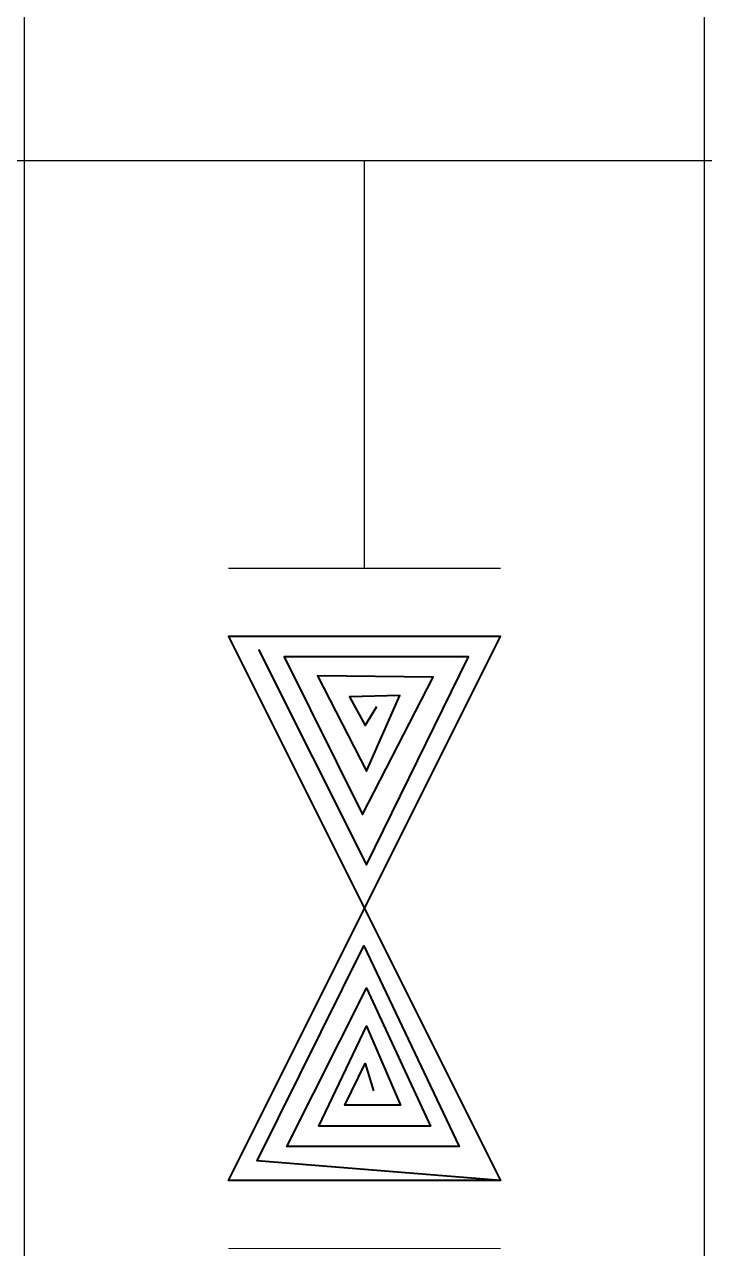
# Model space of a CAD drawing. Header units: millimetres. Extents: x 2034.5267 to 2034.5367, y 1800.8152 to 1800.8332.
import ezdxf

# ---------------------------------------------------------------- set-up
doc = ezdxf.new("R2010")
doc.units = ezdxf.units.MM
doc.header["$PDMODE"] = 2
doc.layers.add('Level 7', color=9, linetype='Continuous', lineweight=0, true_color=0xc8c8c8)

# ---------------------------------------------------------------- blocks, each defined once
blk = doc.blocks.new('STR')
at = {"layer": 'Level 7', "color": 2, "linetype": 'Continuous', "lineweight": 30}
for p, q in [((0, -0.002), (0, 0.002)), ((0.01, -0.002), (0.01, 0.002)), ((0, 0), (0.01, 0)), ((0.005, -0.006), (0.005, 0)), ((0.007, -0.006), (0.003, -0.006))]:
    blk.add_line(p, q, dxfattribs=at)
blk = doc.blocks.new('01003B1')
at = {"layer": 'Level 7', "color": 2, "linetype": 'Continuous', "lineweight": 13}
for p, q in [((-0.00202, 0.005), (0.00198, 0.005)), ((-0.00202, -0.005), (0.00198, -0.005))]:
    blk.add_line(p, q, dxfattribs=at)
at = {"layer": 'Level 7', "color": 2, "linetype": 'Continuous', "lineweight": 40, "flags": 128}
for points in [[(0.00198, -0.004), (-0.00202, -0.004), (0.00198, 0.004), (-0.00202, 0.004), (0.00198, -0.004), (-0.0016, -0.00371), (-0.00003, -0.00055), (0.00137, -0.0035), (-0.00116, -0.0035), (0.00001, -0.00117), (0.00095, -0.0032), (-0.00069, -0.0032), (0.00001, -0.00173), (0.00051, -0.00289), (-0.00031, -0.00289), (-0.00001, -0.00228), (0.00011, -0.00268)], [(-0.00158, 0.00381), (0.00001, 0.00064), (0.00151, 0.0037), (-0.0012, 0.0037), (-0.00005, 0.00138), (0.00099, 0.0034), (-0.00071, 0.00342), (0.00001, 0.00202), (0.0005, 0.00313), (-0.00024, 0.00311), (-0.00001, 0.00269), (0.00016, 0.00297)]]:
    blk.add_lwpolyline(points, dxfattribs=at)
blk = doc.blocks.new('T TYPE STRAINER')
at = {"color": 9, "linetype": 'Continuous', "lineweight": 0, "true_color": 0xc8c8c8}
for name, p in [('STR', (0, 0)), ('01003B1', (0.00502, -0.011))]:
    blk.add_blockref(name, p, dxfattribs=at)

msp = doc.modelspace()

# ---------------------------------------------------------------- linework, layer by layer
for p in [(2034.526702, 1800.831207), (2034.536702, 1800.831207)]:
    msp.add_point(p)

# ---------------------------------------------------------------- block references
at = {"color": 9, "linetype": 'Continuous', "lineweight": 0, "true_color": 0xc8c8c8}
msp.add_blockref('T TYPE STRAINER', (2034.526702, 1800.831207), dxfattribs=at)

doc.saveas('drawing.dxf')
